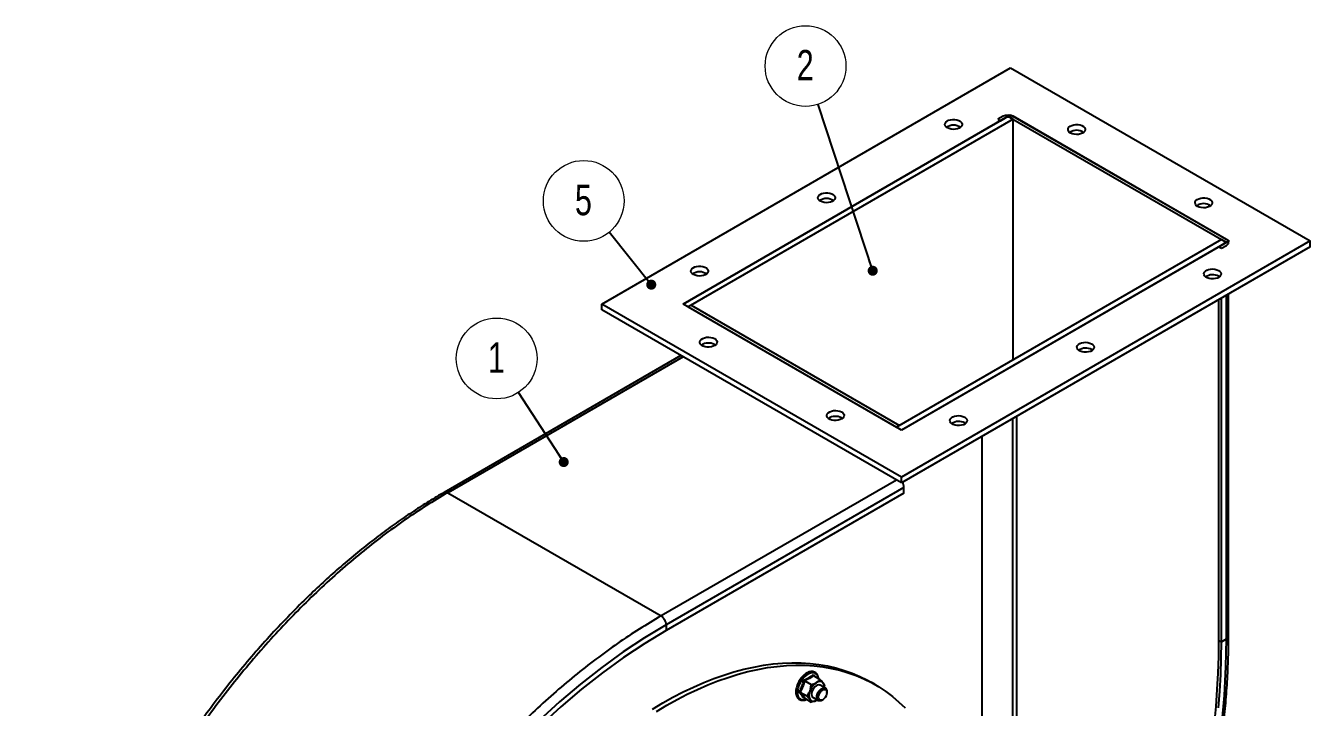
# Paper-space layout 'Sheet2' of a CAD drawing. Header units: millimetres. Extents: x 2 to 418, y 2 to 295.
# Drawn here: x 170.5 to 260, y 96.4 to 143.9 of the extents above; entities that cross this region are included whole.
import ezdxf

# ---------------------------------------------------------------- set-up
doc = ezdxf.new("R2010")
doc.units = ezdxf.units.MM
doc.styles.add('SLDTEXTSTYLE0', font='TXT', dxfattribs={"width": 0.75})
doc.dimstyles.new('SLDDIMSTYLE1', dxfattribs={"dimtxt": 0.18, "dimasz": 0.7, "dimexe": 0, "dimexo": 0.0625, "dimgap": 0, "dimtad": 0, "dimtih": 1, "dimtoh": 1, "dimdec": 0, "dimrnd": 1e-09, "dimzin": 0, "dimdsep": 46, "dimtxsty": 'Standard', "dimblk1": 'DOT', "dimblk2": 'DOT', "dimsah": 1, "dimcen": 0.09, "dimadec": 0, "dimazin": 0, "dimtfac": 0.7, "dimtdec": 0, "dimtofl": 0, "dimtmove": 0, "dimatfit": 3, "dimldrblk": 'DOT', "dimfxl": 0, "dimfrac": 2, "dimtolj": 1, "dimtzin": 0, "dimarcsym": 0})

# ---------------------------------------------------------------- blocks, each defined once
blk = doc.blocks.new('SW_NOTE_37')
at = {"color": 0, "linetype": 'Continuous', "lineweight": 0}
blk.add_circle((-1.528, 2.359), 2.81, dxfattribs=at)
at = {"color": 0, "linetype": 'Continuous', "lineweight": 0, "insert": (-1.549, 3.477), "char_height": 2.117, "attachment_point": 2, "style": 'SLDTEXTSTYLE0'}
blk.add_mtext('1', dxfattribs=at)
blk = doc.blocks.new('_DOT')
at = {"color": 0, "linetype": 'ByBlock', "lineweight": -2}
blk.add_line((-0.5, 0), (-1, 0), dxfattribs=at)
at = {"color": 0, "linetype": 'ByBlock', "const_width": 0.5}
blk.add_lwpolyline([(-0.25, 0, 1), (0.25, 0, 1)], format="xyb", close=True, dxfattribs=at)
blk = doc.blocks.new('SW_NOTE_38')
at = {"color": 0, "linetype": 'Continuous', "lineweight": 0}
blk.add_circle((-1.764, 2.187), 2.81, dxfattribs=at)
at = {"color": 0, "linetype": 'Continuous', "lineweight": 0, "insert": (-1.785, 3.306), "char_height": 2.117, "attachment_point": 2, "style": 'SLDTEXTSTYLE0'}
blk.add_mtext('5', dxfattribs=at)
blk = doc.blocks.new('SW_NOTE_52')
at = {"color": 0, "linetype": 'Continuous', "lineweight": 0}
blk.add_circle((-0.877, 2.67), 2.81, dxfattribs=at)
at = {"color": 0, "linetype": 'Continuous', "lineweight": 0, "insert": (-0.898, 3.789), "char_height": 2.117, "attachment_point": 2, "style": 'SLDTEXTSTYLE0'}
blk.add_mtext('2', dxfattribs=at)

psp = doc.layouts.new('Sheet2')

# ---------------------------------------------------------------- linework, layer by layer
at = {"color": 7, "linetype": 'Continuous', "lineweight": 25}
for p, q in [((210.635, 124.51), (239.096, 140.94)), ((239.096, 140.94), (259.956, 128.898)), ((216.292, 124.51), (239.096, 137.675)), ((238.92, 137.573), (216.292, 124.51)), ((239.273, 137.369), (216.646, 124.306)), ((238.566, 137.573), (238.213, 137.369)), ((238.213, 137.369), (238.389, 137.266)), ((238.389, 137.266), (238.743, 137.471)), ((239.273, 137.369), (238.92, 137.573)), ((239.096, 137.675), (254.299, 128.898)), ((239.096, 137.639), (239.096, 137.675)), ((239.096, 137.471), (253.946, 128.898)), ((254.123, 129), (239.273, 137.573)), ((239.273, 120.632), (239.273, 137.369)), ((253.769, 129), (231.142, 115.938)), ((259.956, 128.898), (231.495, 112.468)), ((254.299, 128.898), (231.495, 115.734)), ((254.123, 128.796), (231.495, 115.734)), ((254.123, 128.796), (253.769, 129)), ((259.956, 128.49), (259.956, 128.898)), ((259.956, 128.49), (231.495, 112.06)), ((253.946, 128.694), (253.592, 128.49)), ((253.592, 128.49), (253.769, 128.388)), ((253.769, 128.388), (254.123, 128.592)), ((253.575, 126.439), (253.635, 126.398)), ((253.592, 126.368), (253.592, 126.428)), ((254.269, 101.41), (254.269, 125.207)), ((231.495, 112.468), (210.635, 124.51)), ((210.635, 124.102), (210.635, 124.51)), ((231.495, 115.734), (216.292, 124.51)), ((216.646, 124.306), (216.292, 124.51)), ((216.858, 124.428), (216.646, 124.306)), ((216.646, 124.306), (231.142, 115.938)), ((216.858, 124.428), (231.354, 116.06)), ((253.592, 101.104), (253.592, 124.816)), ((253.769, 101.002), (253.769, 124.918)), ((231.495, 112.06), (210.635, 124.102)), ((218.484, 121.693), (218.545, 121.653)), ((216.146, 120.921), (199.662, 111.405)), ((244.736, 121.336), (244.796, 121.295)), ((227.323, 116.591), (227.384, 116.55)), ((239.23, 116.525), (239.23, 59.079)), ((239.513, 116.688), (239.513, 59.243)), ((231.354, 116.06), (231.142, 115.938)), ((231.495, 115.734), (231.142, 115.938)), ((235.897, 116.234), (235.957, 116.193)), ((237.108, 60.304), (237.108, 115.3)), ((231.495, 112.06), (231.495, 112.468)), ((199.912, 111.38), (214.762, 102.808)), ((231.672, 111.345), (215.114, 101.787)), ((231.672, 111.754), (215.115, 102.195)), ((231.672, 111.345), (231.672, 111.754)), ((215.115, 102.195), (215.114, 102.195)), ((215.115, 102.195), (215.114, 101.787)), ((215.114, 101.787), (215.114, 101.787)), ((253.592, 101.104), (253.769, 101.002)), ((253.769, 101.002), (254.123, 101.206)), ((225.372, 98.651), (225.826, 98.389)), ((224.454, 97.508), (224.908, 97.246)), ((224.76, 98.297), (225.214, 98.035)), ((226.206, 97.781), (225.841, 97.992)), ((226.31, 97.484), (226.31, 97.552)), ((229.66, 98.023), (229.377, 98.186)), ((224.748, 97.076), (224.698, 97.054)), ((224.76, 97.073), (225.214, 96.81)), ((225.341, 97.126), (225.706, 96.915)), ((225.62, 96.964), (225.591, 96.946)), ((225.957, 96.939), (226.015, 96.973))]:
    psp.add_line(p, q, dxfattribs=at)
at = {"color": 8, "linetype": 'Continuous', "lineweight": 25}
for p, q in [((254.123, 101.206), (254.123, 125.122)), ((216.292, 120.836), (199.912, 111.38)), ((231.141, 112.264), (214.762, 102.808))]:
    psp.add_line(p, q, dxfattribs=at)
at = {"color": 7, "linetype": 'Continuous', "lineweight": 25, "flags": 128}
for points in [[(234.695, 136.766), (234.603, 136.835), (234.543, 136.915), (234.519, 137), (234.533, 137.087), (234.584, 137.169), (234.669, 137.24), (234.782, 137.298), (234.916, 137.337), (235.063, 137.356), (235.213, 137.353), (235.357, 137.329), (235.487, 137.285), (235.593, 137.224), (235.67, 137.149), (235.712, 137.066), (235.716, 136.979), (235.684, 136.894), (235.615, 136.817), (235.516, 136.752), (235.391, 136.703), (235.25, 136.673), (235.1, 136.665), (234.952, 136.679), (234.814, 136.713), (234.695, 136.766)], [(243.268, 136.409), (243.176, 136.478), (243.117, 136.558), (243.093, 136.643), (243.107, 136.73), (243.158, 136.811), (243.243, 136.883), (243.355, 136.941), (243.489, 136.98), (243.636, 136.999), (243.787, 136.996), (243.931, 136.972), (244.06, 136.928), (244.167, 136.866), (244.243, 136.792), (244.285, 136.708), (244.29, 136.622), (244.257, 136.537), (244.189, 136.459), (244.089, 136.394), (243.965, 136.346), (243.824, 136.316), (243.674, 136.308), (243.525, 136.322), (243.387, 136.356), (243.268, 136.409)], [(225.856, 131.664), (225.764, 131.732), (225.704, 131.812), (225.68, 131.898), (225.695, 131.984), (225.746, 132.066), (225.83, 132.138), (225.943, 132.195), (226.077, 132.235), (226.224, 132.254), (226.374, 132.251), (226.518, 132.227), (226.648, 132.182), (226.754, 132.121), (226.831, 132.046), (226.873, 131.963), (226.878, 131.876), (226.845, 131.791), (226.776, 131.714), (226.677, 131.649), (226.553, 131.6), (226.411, 131.571), (226.261, 131.563), (226.113, 131.576), (225.975, 131.611), (225.856, 131.664)], [(252.107, 131.307), (252.015, 131.375), (251.955, 131.455), (251.932, 131.541), (251.946, 131.627), (251.997, 131.709), (252.081, 131.781), (252.194, 131.838), (252.328, 131.877), (252.475, 131.896), (252.625, 131.894), (252.77, 131.869), (252.899, 131.825), (253.006, 131.764), (253.082, 131.689), (253.124, 131.606), (253.129, 131.519), (253.096, 131.434), (253.028, 131.357), (252.928, 131.292), (252.804, 131.243), (252.662, 131.214), (252.513, 131.205), (252.364, 131.219), (252.226, 131.253), (252.107, 131.307)], [(217.017, 126.561), (216.925, 126.63), (216.865, 126.71), (216.842, 126.795), (216.856, 126.882), (216.907, 126.963), (216.991, 127.035), (217.104, 127.093), (217.238, 127.132), (217.385, 127.151), (217.535, 127.148), (217.68, 127.124), (217.809, 127.08), (217.915, 127.019), (217.992, 126.944), (218.034, 126.86), (218.039, 126.774), (218.006, 126.689), (217.938, 126.612), (217.838, 126.546), (217.714, 126.498), (217.572, 126.468), (217.423, 126.46), (217.274, 126.474), (217.136, 126.508), (217.017, 126.561)], [(253.575, 126.847), (253.667, 126.778), (253.726, 126.699), (253.75, 126.613), (253.736, 126.527), (253.685, 126.445), (253.6, 126.373), (253.487, 126.316), (253.353, 126.276), (253.207, 126.257), (253.056, 126.26), (252.912, 126.284), (252.783, 126.328), (252.676, 126.39), (252.6, 126.465), (252.558, 126.548), (252.553, 126.635), (252.586, 126.719), (252.654, 126.797), (252.753, 126.862), (252.878, 126.911), (253.019, 126.94), (253.169, 126.948), (253.318, 126.935), (253.456, 126.9), (253.575, 126.847)], [(218.484, 122.102), (218.577, 122.033), (218.636, 121.953), (218.66, 121.868), (218.646, 121.781), (218.595, 121.7), (218.51, 121.628), (218.397, 121.57), (218.263, 121.531), (218.117, 121.512), (217.966, 121.515), (217.822, 121.539), (217.692, 121.583), (217.586, 121.644), (217.509, 121.719), (217.467, 121.803), (217.463, 121.889), (217.496, 121.974), (217.564, 122.051), (217.663, 122.117), (217.788, 122.165), (217.929, 122.195), (218.079, 122.203), (218.227, 122.189), (218.365, 122.155), (218.484, 122.102)], [(244.736, 121.744), (244.828, 121.676), (244.888, 121.596), (244.911, 121.51), (244.897, 121.424), (244.846, 121.342), (244.761, 121.271), (244.649, 121.213), (244.515, 121.174), (244.368, 121.155), (244.218, 121.157), (244.073, 121.182), (243.944, 121.226), (243.837, 121.287), (243.761, 121.362), (243.719, 121.445), (243.714, 121.532), (243.747, 121.617), (243.815, 121.694), (243.915, 121.759), (244.039, 121.808), (244.181, 121.838), (244.33, 121.846), (244.479, 121.832), (244.617, 121.798), (244.736, 121.744)], [(227.323, 116.999), (227.415, 116.931), (227.475, 116.851), (227.499, 116.765), (227.484, 116.679), (227.434, 116.597), (227.349, 116.525), (227.236, 116.468), (227.102, 116.428), (226.955, 116.409), (226.805, 116.412), (226.661, 116.436), (226.531, 116.481), (226.425, 116.542), (226.348, 116.617), (226.306, 116.7), (226.302, 116.787), (226.334, 116.872), (226.403, 116.949), (226.502, 117.014), (226.627, 117.063), (226.768, 117.092), (226.918, 117.1), (227.066, 117.087), (227.204, 117.052), (227.323, 116.999)], [(235.897, 116.642), (235.989, 116.573), (236.049, 116.494), (236.072, 116.408), (236.058, 116.321), (236.007, 116.24), (235.923, 116.168), (235.81, 116.111), (235.676, 116.071), (235.529, 116.052), (235.379, 116.055), (235.234, 116.079), (235.105, 116.123), (234.998, 116.185), (234.922, 116.259), (234.88, 116.343), (234.875, 116.43), (234.908, 116.514), (234.976, 116.592), (235.076, 116.657), (235.2, 116.706), (235.342, 116.735), (235.491, 116.743), (235.64, 116.73), (235.778, 116.695), (235.897, 116.642)], [(215.114, 102.195), (213.617, 101.29), (212.123, 100.297), (210.638, 99.221), (209.163, 98.063), (207.705, 96.827), (206.266, 95.516)], [(215.114, 101.787), (213.635, 100.892), (212.159, 99.912), (210.691, 98.848), (209.235, 97.704), (207.795, 96.483), (206.373, 95.188)], [(253.28, 95.335), (253.392, 96.513), (253.48, 97.68), (253.542, 98.834), (253.58, 99.976), (253.592, 101.104)], [(253.569, 96.411), (253.656, 97.578), (253.719, 98.732), (253.756, 99.874), (253.769, 101.002)], [(214.162, 96.323), (214.878, 96.751), (215.594, 97.149), (216.309, 97.519), (217.022, 97.858), (217.732, 98.168), (218.439, 98.447), (219.142, 98.694), (219.839, 98.911), (220.53, 99.096), (221.215, 99.25), (221.892, 99.371), (222.56, 99.461), (223.219, 99.518), (223.867, 99.544), (224.505, 99.536), (225.131, 99.497), (225.745, 99.426), (226.345, 99.322), (226.931, 99.186), (227.503, 99.019), (228.059, 98.82), (228.599, 98.59), (229.123, 98.328), (229.377, 98.186)], [(214.445, 96.16), (215.161, 96.587), (215.877, 96.986), (216.591, 97.355), (217.304, 97.695), (218.015, 98.004), (218.722, 98.283), (219.424, 98.531), (220.122, 98.748), (220.813, 98.933), (221.498, 99.087), (222.174, 99.208), (222.843, 99.298), (223.502, 99.355), (224.15, 99.38), (224.788, 99.373), (225.414, 99.334), (226.028, 99.262), (226.628, 99.159), (227.214, 99.023), (227.786, 98.856), (228.342, 98.657), (228.882, 98.426), (229.406, 98.165), (229.912, 97.872), (230.4, 97.55), (230.87, 97.197), (231.32, 96.815), (231.751, 96.403)], [(225.841, 97.992), (225.826, 97.999), (225.746, 98.015), (225.655, 97.997), (225.559, 97.947), (225.465, 97.868), (225.38, 97.765), (225.311, 97.648), (225.263, 97.524), (225.239, 97.402), (225.242, 97.293), (225.27, 97.202), (225.322, 97.139), (225.341, 97.126)], [(225.65, 97.375), (225.709, 97.497), (225.787, 97.608), (225.877, 97.699), (225.973, 97.765), (226.067, 97.799), (226.154, 97.8), (226.226, 97.768), (226.277, 97.704), (226.306, 97.614), (226.31, 97.552)], [(225.76, 97.337), (225.814, 97.448), (225.887, 97.547), (225.971, 97.625), (226.059, 97.676), (226.143, 97.695), (226.216, 97.679), (226.271, 97.632), (226.303, 97.556), (226.309, 97.458), (226.29, 97.348), (226.246, 97.235), (226.181, 97.128), (226.102, 97.039), (226.015, 96.973), (225.928, 96.938), (225.849, 96.936), (225.784, 96.968), (225.74, 97.031), (225.721, 97.119), (225.727, 97.224), (225.76, 97.337)], [(225.957, 96.939), (225.892, 96.909), (225.801, 96.891), (225.721, 96.907), (225.659, 96.956), (225.618, 97.033), (225.603, 97.134), (225.614, 97.251), (225.65, 97.375)]]:
    psp.add_lwpolyline(points, dxfattribs=at)
at = {"color": 8, "linetype": 'Continuous', "lineweight": 25, "flags": 128}
for points in [[(242.276, 62.546), (242.612, 63.102), (243.805, 65.191), (244.942, 67.308), (246.022, 69.45), (247.041, 71.61), (247.999, 73.787), (248.878, 75.934), (249.693, 78.089), (250.443, 80.246), (251.127, 82.401), (251.754, 84.589), (252.309, 86.765), (252.792, 88.928), (253.201, 91.07), (253.536, 93.19), (253.792, 95.244), (253.976, 97.268), (254.086, 99.256), (254.123, 101.206)], [(225.716, 98.452), (225.707, 98.502), (225.666, 98.627), (225.602, 98.728), (225.517, 98.801), (225.414, 98.843), (225.297, 98.854), (225.169, 98.832), (225.035, 98.779), (224.899, 98.696), (224.767, 98.586), (224.642, 98.453), (224.529, 98.301), (224.432, 98.136), (224.353, 97.963), (224.297, 97.788), (224.264, 97.617), (224.255, 97.456), (224.272, 97.31), (224.313, 97.184), (224.377, 97.084), (224.462, 97.011), (224.565, 96.968), (224.683, 96.958), (224.811, 96.979), (224.88, 97.003)]]:
    psp.add_lwpolyline(points, dxfattribs=at)
at = {"color": 7, "linetype": 'Continuous', "lineweight": 25}
for centre, radius, start, end in [((235.119, 136.098), 0.859, 55.64795, 124.35205), ((238.92, 136.89), 0.769, 62.61001, 117.38999), ((238.92, 137.129), 0.384, 62.61031, 117.38969), ((243.693, 135.741), 0.859, 55.64734, 124.35266), ((226.28, 130.995), 0.859, 55.64795, 124.35205), ((252.532, 130.638), 0.859, 55.64734, 124.35266), ((253.907, 128.796), 0.109, 290.78188, 69.21812), ((254.045, 128.796), 0.218, 290.7836, 69.2164), ((217.441, 125.893), 0.859, 55.64795, 124.35205), ((253.154, 125.653), 0.891, 61.87919, 123.25899), ((218.064, 120.907), 0.891, 61.87931, 123.25902), ((244.316, 120.55), 0.891, 61.87919, 123.25899), ((226.903, 115.805), 0.891, 61.87931, 123.25902), ((235.477, 115.448), 0.891, 61.87919, 123.25899), ((230.951, 111.729), 0.721, 1.9551, 31.13842), ((225.744, 97.294), 0.685, 153.43612, 206.56388), ((226.212, 97.202), 1.151, 122.63734, 159.77331), ((225.799, 97.916), 0.33, 40.53208, 129.24941), ((225.635, 97.875), 0.487, 354.77282, 31.60566), ((225.382, 97.202), 0.33, 220.53268, 309.24761)]:
    psp.add_arc(centre, radius, start, end, dxfattribs=at)
at = {"color": 8, "linetype": 'Continuous', "lineweight": 25}
psp.add_arc((254.03, 101.427), 0.24, 292.73881, 355.95419, dxfattribs=at)
psp.add_ellipse((199.912, 110.972), major_axis=(-0.25, 0.433), ratio=0.57796, start_param=5.498371, end_param=6.283388, dxfattribs=at)
at = {"color": 7, "linetype": 'Continuous', "lineweight": 25}
psp.add_ellipse((214.761, 102.4), major_axis=(-0.25, 0.433), ratio=0.57796, start_param=3.927574, end_param=5.498371, dxfattribs=at)
for points, knots in [([(199.677, 111.413), (199.319, 111.203), (198.608, 110.786), (197.538, 110.102), (196.456, 109.367), (195.343, 108.562), (194.204, 107.686), (193.057, 106.749), (191.927, 105.771), (190.83, 104.768), (189.669, 103.65), (188.453, 102.41), (187.182, 101.032), (185.949, 99.614), (184.747, 98.149), (183.578, 96.639), (182.444, 95.086), (181.287, 93.407), (180.118, 91.597), (178.949, 89.655), (177.841, 87.676), (176.799, 85.667), (175.828, 83.639), (174.982, 81.717), (174.252, 79.918), (173.752, 78.581), (173.403, 77.593), (173.177, 76.93), (172.945, 76.227), (172.7, 75.45), (172.442, 74.59), (172.174, 73.647), (171.903, 72.626), (171.633, 71.528), (171.372, 70.364), (171.125, 69.135), (170.898, 67.847), (170.694, 66.494), (170.59, 65.581), (170.536, 65.112)], [0, 0, 0, 0, 0.025292, 0.050233, 0.075688, 0.10214, 0.12959, 0.157443, 0.185053, 0.212045, 0.23842, 0.271752, 0.304302, 0.336805, 0.369306, 0.401804, 0.434301, 0.466797, 0.504707, 0.542616, 0.580525, 0.618435, 0.656345, 0.693917, 0.724959, 0.755525, 0.767403, 0.779224, 0.791922, 0.806047, 0.821897, 0.839227, 0.858038, 0.878331, 0.900105, 0.922933, 0.947191, 0.972879, 1, 1, 1, 1]), ([(199.912, 111.38), (199.407, 111.081), (198.396, 110.482), (196.883, 109.472), (195.378, 108.383), (193.884, 107.209), (192.407, 105.957), (190.95, 104.629), (189.516, 103.228), (188.109, 101.759), (186.734, 100.224), (185.394, 98.629), (184.092, 96.978), (182.832, 95.274), (181.618, 93.523), (180.451, 91.729), (179.337, 89.897), (178.277, 88.032), (177.274, 86.138), (176.331, 84.221), (175.451, 82.286), (174.636, 80.337), (173.888, 78.382), (173.209, 76.425), (172.601, 74.472), (172.066, 72.526), (171.604, 70.592), (171.218, 68.678), (170.903, 66.784), (170.757, 65.546), (170.685, 64.927)], [0, 0, 0, 0, 0.035726, 0.071453, 0.107179, 0.142905, 0.178631, 0.214357, 0.250083, 0.285809, 0.321536, 0.357262, 0.392988, 0.428714, 0.46444, 0.500167, 0.535893, 0.571619, 0.607345, 0.643071, 0.678797, 0.714524, 0.75025, 0.785928, 0.821607, 0.857286, 0.892964, 0.928643, 0.964321, 1, 1, 1, 1]), ([(214.762, 102.808), (214.256, 102.509), (213.246, 101.911), (211.735, 100.902), (210.231, 99.814), (208.74, 98.642), (207.264, 97.391), (205.808, 96.064), (204.374, 94.665), (202.968, 93.196), (201.592, 91.662), (200.251, 90.067), (198.949, 88.415), (197.688, 86.711), (196.473, 84.96), (195.306, 83.166), (194.191, 81.333), (193.13, 79.467), (192.127, 77.573), (191.184, 75.655), (190.303, 73.719), (189.487, 71.77), (188.739, 69.815), (188.06, 67.857), (187.452, 65.903), (186.916, 63.956), (186.453, 62.022), (186.067, 60.107), (185.752, 58.212), (185.606, 56.974), (185.534, 56.355)], [0, 0, 0, 0, 0.035691, 0.071381, 0.107072, 0.142762, 0.178453, 0.214143, 0.249834, 0.285572, 0.32131, 0.357048, 0.392786, 0.428524, 0.464262, 0.5, 0.535738, 0.571476, 0.607214, 0.642952, 0.67869, 0.714428, 0.750166, 0.785857, 0.821547, 0.857238, 0.892928, 0.928619, 0.964309, 1, 1, 1, 1]), ([(242.356, 62.5), (242.458, 62.669), (242.971, 63.511), (243.844, 65.058), (244.968, 67.136), (246.034, 69.241), (247.043, 71.364), (247.987, 73.49), (248.865, 75.614), (249.677, 77.733), (250.428, 79.855), (251.094, 81.912), (251.681, 83.9), (252.195, 85.818), (252.654, 87.728), (253.059, 89.634), (253.39, 91.433), (253.657, 93.132), (253.869, 94.741), (254.041, 96.372), (254.169, 98.03), (254.253, 99.72), (254.264, 100.84), (254.269, 101.41)], [0, 0, 0, 0, 0.013552, 0.06748, 0.121409, 0.175338, 0.229268, 0.2832, 0.33617, 0.389142, 0.442117, 0.495095, 0.54326, 0.591428, 0.639599, 0.687867, 0.736685, 0.777835, 0.819663, 0.862701, 0.906965, 0.952645, 1, 1, 1, 1]), ([(225.726, 98.447), (225.72, 98.491), (225.707, 98.584), (225.657, 98.704), (225.584, 98.806), (225.491, 98.881), (225.384, 98.926), (225.266, 98.942), (225.14, 98.929), (225.008, 98.888), (224.874, 98.818), (224.741, 98.723), (224.614, 98.605), (224.496, 98.467), (224.39, 98.315), (224.301, 98.152), (224.229, 97.982), (224.178, 97.811), (224.148, 97.644), (224.142, 97.483), (224.159, 97.335), (224.201, 97.204), (224.267, 97.094), (224.354, 97.01), (224.458, 96.956), (224.573, 96.93), (224.697, 96.936), (224.803, 96.959), (224.867, 96.989), (224.887, 96.999)], [0, 0, 0, 0, 0.035138, 0.074063, 0.112365, 0.149582, 0.185912, 0.222057, 0.258746, 0.296369, 0.334705, 0.373336, 0.411957, 0.450505, 0.488994, 0.527464, 0.56596, 0.604521, 0.643195, 0.682029, 0.721029, 0.760034, 0.798594, 0.836167, 0.872702, 0.908852, 0.945298, 0.982632, 1, 1, 1, 1]), ([(224.698, 98.347), (224.731, 98.36), (224.895, 98.426), (225.126, 98.544), (225.283, 98.671), (225.345, 98.721)], [0, 0, 0, 0, 0.1305225, 0.6552332, 1, 1, 1, 1]), ([(225.372, 98.651), (225.285, 98.585), (225.109, 98.451), (224.877, 98.349), (224.76, 98.297)], [0, 0, 0, 0, 0.492242, 1, 1, 1, 1]), ([(225.345, 98.721), (225.345, 98.721), (225.344, 98.713), (225.345, 98.698), (225.35, 98.678), (225.359, 98.661), (225.368, 98.654), (225.372, 98.651)], [0, 0, 0, 0, 0.006122, 0.267767, 0.528775, 0.763929, 1, 1, 1, 1]), ([(225.591, 98.171), (225.631, 98.198), (225.713, 98.251), (225.782, 98.328), (225.816, 98.375), (225.826, 98.389)], [0, 0, 0, 0, 0.40629, 0.82727, 1, 1, 1, 1]), ([(225.826, 98.389), (225.869, 98.344), (225.955, 98.253), (226.022, 98.17), (226.049, 98.131), (226.05, 98.13)], [0, 0, 0, 0, 0.48434, 0.986322, 1, 1, 1, 1]), ([(224.375, 97.514), (224.394, 97.547), (224.489, 97.713), (224.612, 97.988), (224.674, 98.245), (224.698, 98.347)], [0, 0, 0, 0, 0.130522, 0.655234, 1, 1, 1, 1]), ([(224.375, 97.514), (224.375, 97.514), (224.382, 97.516), (224.396, 97.518), (224.418, 97.519), (224.438, 97.515), (224.448, 97.511), (224.454, 97.508)], [0, 0, 0, 0, 0.00613, 0.267748, 0.528773, 0.763921, 1, 1, 1, 1]), ([(224.698, 97.054), (224.689, 97.071), (224.645, 97.158), (224.548, 97.308), (224.424, 97.455), (224.375, 97.514)], [0, 0, 0, 0, 0.130518, 0.655231, 1, 1, 1, 1]), ([(224.76, 98.297), (224.723, 98.16), (224.649, 97.881), (224.519, 97.634), (224.454, 97.508)], [0, 0, 0, 0, 0.492241, 1, 1, 1, 1]), ([(224.454, 97.508), (224.518, 97.429), (224.648, 97.267), (224.722, 97.138), (224.76, 97.073)], [0, 0, 0, 0, 0.492241, 1, 1, 1, 1]), ([(224.698, 98.347), (224.698, 98.347), (224.703, 98.343), (224.712, 98.333), (224.728, 98.319), (224.745, 98.307), (224.755, 98.301), (224.76, 98.297)], [0, 0, 0, 0, 0.006122, 0.267769, 0.528778, 0.763925, 1, 1, 1, 1]), ([(224.908, 97.246), (224.931, 97.273), (225.021, 97.375), (225.085, 97.505), (225.131, 97.6)], [0, 0, 0, 0, 0.266127, 1, 1, 1, 1]), ([(225.131, 97.6), (225.135, 97.609), (225.177, 97.72), (225.204, 97.869), (225.212, 98.008), (225.214, 98.035)], [0, 0, 0, 0, 0.066691, 0.814098, 1, 1, 1, 1]), ([(225.214, 98.035), (225.28, 98.052), (225.415, 98.086), (225.535, 98.139), (225.589, 98.17), (225.591, 98.171)], [0, 0, 0, 0, 0.484342, 0.986326, 1, 1, 1, 1]), ([(226.05, 98.13), (226.069, 98.101), (226.107, 98.042), (226.126, 97.988), (226.131, 97.961), (226.132, 97.953)], [0, 0, 0, 0, 0.406289, 0.827273, 1, 1, 1, 1]), ([(226.119, 97.831), (226.122, 97.844), (226.131, 97.884), (226.132, 97.925), (226.132, 97.953)], [0, 0, 0, 0, 0.326289, 1, 1, 1, 1]), ([(224.76, 97.073), (224.755, 97.075), (224.745, 97.079), (224.728, 97.076), (224.712, 97.068), (224.703, 97.059), (224.698, 97.054), (224.698, 97.054)], [0, 0, 0, 0, 0.236088, 0.471248, 0.732271, 0.993878, 1, 1, 1, 1]), ([(225.131, 96.987), (225.107, 97.02), (225.058, 97.085), (224.976, 97.175), (224.923, 97.23), (224.908, 97.246)], [0, 0, 0, 0, 0.406294, 0.827271, 1, 1, 1, 1]), ([(225.214, 96.81), (225.209, 96.834), (225.198, 96.881), (225.159, 96.948), (225.132, 96.986), (225.131, 96.987)], [0, 0, 0, 0, 0.484346, 0.986322, 1, 1, 1, 1]), ([(225.591, 96.946), (225.545, 96.923), (225.452, 96.876), (225.319, 96.836), (225.238, 96.816), (225.214, 96.81)], [0, 0, 0, 0, 0.406296, 0.82727, 1, 1, 1, 1]), ([(225.618, 96.966), (225.611, 96.96), (225.602, 96.953), (225.592, 96.947), (225.591, 96.946)], [0, 0, 0, 0, 0.858824, 1, 1, 1, 1])]:
    psp.add_open_spline(points, degree=3, knots=knots, dxfattribs=at)
at = {"color": 8, "linetype": 'Continuous', "lineweight": 25}
psp.add_open_spline([(225.345, 98.721), (225.365, 98.697), (225.393, 98.663), (225.416, 98.632), (225.423, 98.622)], degree=3, knots=[0, 0, 0, 0, 0.6707312, 1, 1, 1, 1], dxfattribs=at)

# ---------------------------------------------------------------- block references
at = {"color": 7, "linetype": 'Continuous', "lineweight": 0}
for name, p in [('SW_NOTE_52', (225.696, 138.398)), ('SW_NOTE_38', (211.144, 129.501)), ('SW_NOTE_37', (204.847, 118.363))]:
    psp.add_blockref(name, p, dxfattribs=at)

# ---------------------------------------------------------------- leaders
for points in [[(229.495, 126.827), (225.696, 138.398)], [(214.082, 125.857), (211.144, 129.501)], [(207.987, 113.514), (204.847, 118.363)]]:
    psp.add_leader(points, dimstyle='SLDDIMSTYLE1', dxfattribs=at)

doc.saveas('drawing.dxf')
